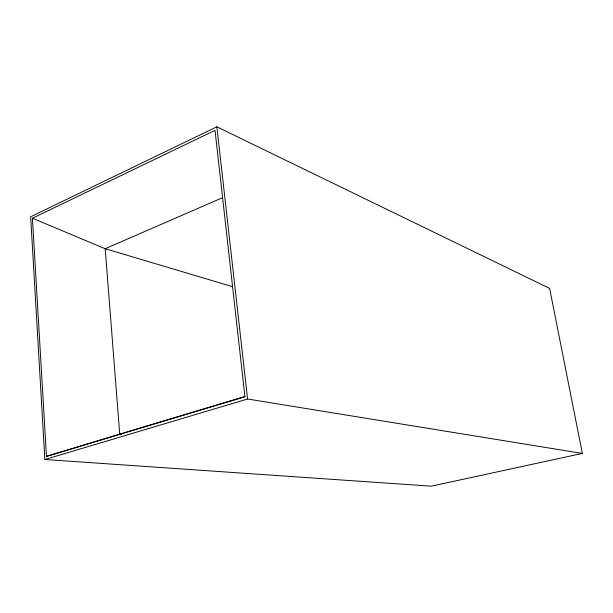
<?xml version="1.0" encoding="UTF-8"?>
<svg xmlns="http://www.w3.org/2000/svg" width="613" height="613" viewBox="0 0 613 613"><rect width="100%" height="100%" fill="white"/><g stroke="black" fill="none" stroke-linecap="round" stroke-linejoin="round"><path stroke-width="0.92" d="M216.856 126.814L30.65 216.749L44.864 459.505L431.268 486.186L582.35 453.428L549.631 288.409L216.856 126.814L247.583 399.009L582.35 453.428M32.42 218.236L215.025 130.362L244.932 396.78L46.473 456.386L32.42 218.236L105.183 248.717L232.572 286.677M222.672 197.631L105.183 248.717L119.734 434.127L46.473 456.386M244.932 396.496L119.734 434.127L121.635 434.326M44.864 459.505L247.583 399.009"/></g></svg>
